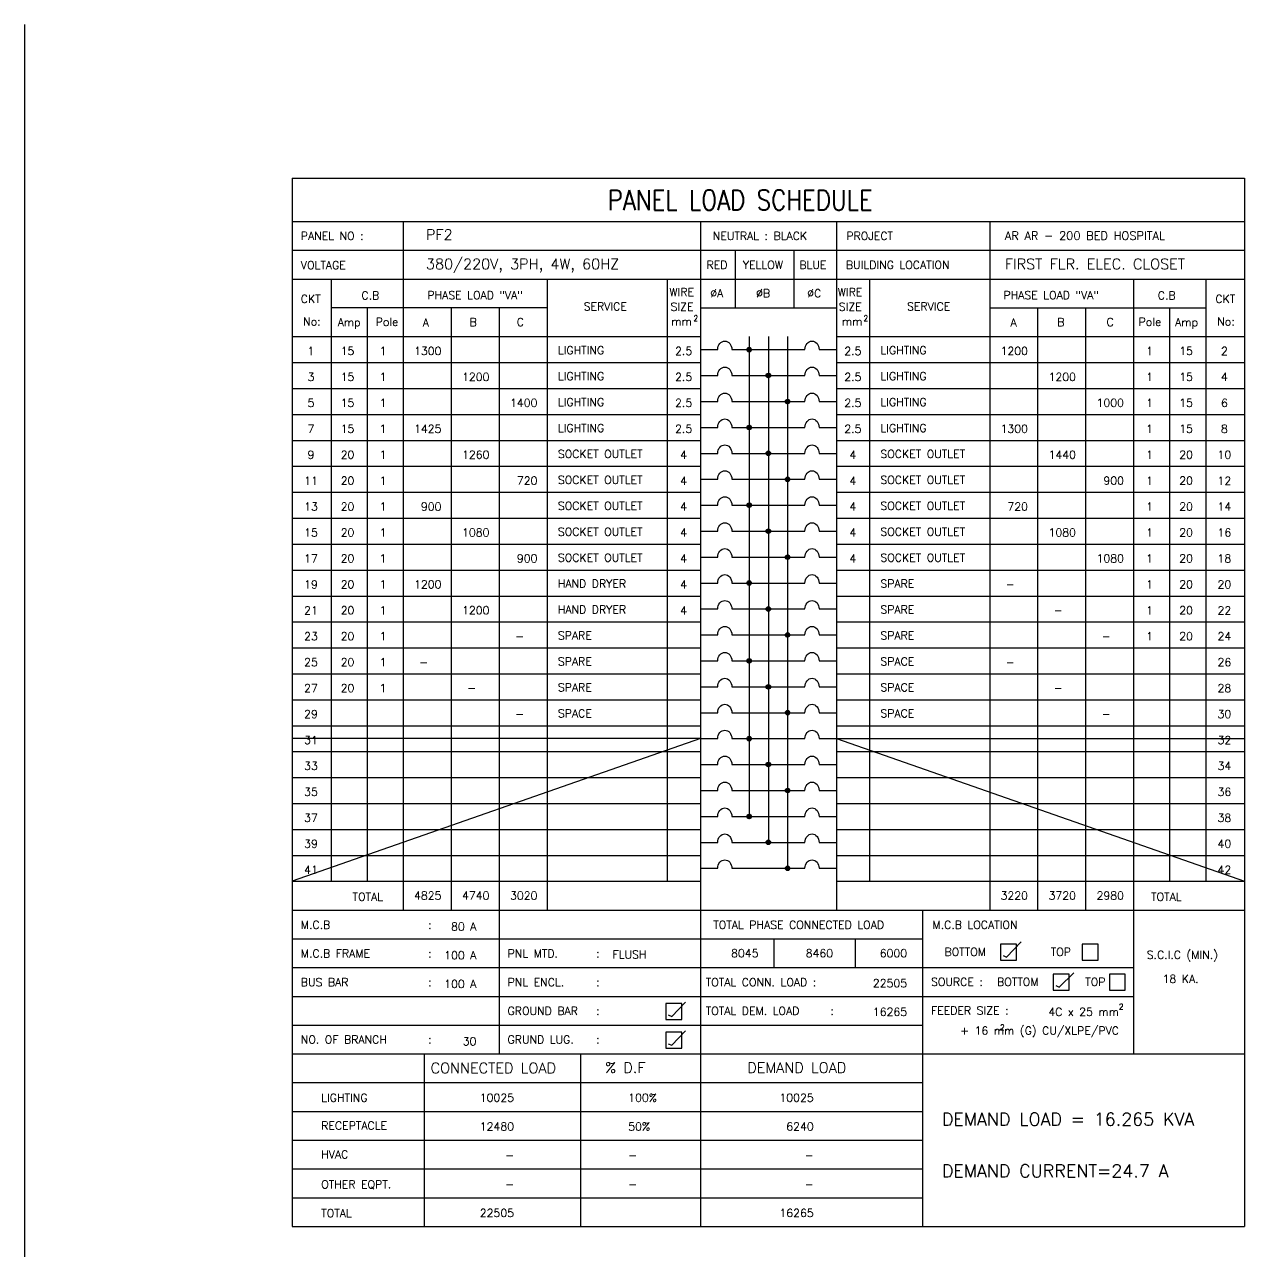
# Model space of a CAD drawing. Extents: x 5753 to 5855, y 39801 to 39885.
# Drawn here: x 5787.17 to 5813.81, y 39858 to 39884.78 of the extents above; entities that cross this region are included whole.
import ezdxf
from ezdxf.enums import TextEntityAlignment as Align

# ---------------------------------------------------------------- set-up
doc = ezdxf.new("R2010")
doc.units = 0
doc.header["$MEASUREMENT"] = 0
for name, color, linetype in [('BORDER', 4, 'CONTINUOUS'), ('E-TXT', 2, 'CONTINUOUS'), ('PANEL', 2, 'CONTINUOUS')]:
    doc.layers.add(name, color=color, linetype=linetype)
doc.styles.add('ROMANS', font='ROMANS.shx', dxfattribs={"height": 0.4})
pattern_1 = [(315, (210835.919905, 41922.999079), (0.00864749998874, 0.00864749998874), [])]
pattern_2 = [(315, (210835.919905, 41921.300938), (0.00864749998874, 0.00864749998874), [])]
pattern_3 = [(315, (210835.919905, 41919.602797), (0.00864749998874, 0.00864749998874), [])]
pattern_4 = [(315, (210835.919905, 41917.904656), (0.00864749998874, 0.00864749998874), [])]
pattern_5 = [(315, (210835.919905, 41916.206514), (0.00864749998874, 0.00864749998874), [])]
pattern_6 = [(315, (210835.919905, 41914.508373), (0.00864749998874, 0.00864749998874), [])]

msp = doc.modelspace()

# ---------------------------------------------------------------- hatches: boundary and pattern name
at = {"layer": 'PANEL', "linetype": 'Continuous'}
h = msp.add_hatch(dxfattribs=at)
h.set_pattern_fill('ANSI31', color=256, scale=0.068485, angle=406.041, style=0)
h.set_pattern_definition([(91.040959325, (210835.919905, 41922.999079), (-0.00855917542476, -0.00015552164567), [])])
h.paths.add_polyline_path([(5802.943, 39877.681, 1), (5803.041, 39877.681, 1)])
h = msp.add_hatch(dxfattribs=at)
h.set_pattern_fill('ANSI31', color=256, scale=0.097835, angle=270, style=0)
h.set_pattern_definition(pattern_1)
h.paths.add_polyline_path([(5803.363, 39877.115, 1), (5803.46, 39877.115, 1)])
h = msp.add_hatch(dxfattribs=at)
h.set_pattern_fill('ANSI31', color=256, scale=0.097835, angle=270, style=0)
h.set_pattern_definition(pattern_1)
h.paths.add_polyline_path([(5803.88, 39876.549, 1), (5803.782, 39876.549, 1)])
h = msp.add_hatch(dxfattribs=at)
h.set_pattern_fill('ANSI31', color=256, scale=0.097835, angle=270, style=0)
h.set_pattern_definition(pattern_1)
h.paths.add_polyline_path([(5803.041, 39875.983, 1), (5802.943, 39875.983, 1)])
h = msp.add_hatch(dxfattribs=at)
h.set_pattern_fill('ANSI31', color=256, scale=0.097835, angle=270, style=0)
h.set_pattern_definition(pattern_1)
h.paths.add_polyline_path([(5803.46, 39875.417, 1), (5803.363, 39875.417, 1)])
h = msp.add_hatch(dxfattribs=at)
h.set_pattern_fill('ANSI31', color=256, scale=0.097835, angle=270, style=0)
h.set_pattern_definition(pattern_1)
h.paths.add_polyline_path([(5803.88, 39874.851, 1), (5803.782, 39874.851, 1)])
h = msp.add_hatch(dxfattribs=at)
h.set_pattern_fill('ANSI31', color=256, scale=0.097835, angle=270, style=0)
h.set_pattern_definition(pattern_2)
h.paths.add_polyline_path([(5803.041, 39874.285, 1), (5802.943, 39874.285, 1)])
h = msp.add_hatch(dxfattribs=at)
h.set_pattern_fill('ANSI31', color=256, scale=0.097835, angle=270, style=0)
h.set_pattern_definition(pattern_2)
h.paths.add_polyline_path([(5803.46, 39873.718, 1), (5803.363, 39873.718, 1)])
h = msp.add_hatch(dxfattribs=at)
h.set_pattern_fill('ANSI31', color=256, scale=0.097835, angle=270, style=0)
h.set_pattern_definition(pattern_2)
h.paths.add_polyline_path([(5803.88, 39873.152, 1), (5803.782, 39873.152, 1)])
h = msp.add_hatch(dxfattribs=at)
h.set_pattern_fill('ANSI31', color=256, scale=0.097835, angle=270, style=0)
h.set_pattern_definition(pattern_3)
h.paths.add_polyline_path([(5803.041, 39872.586, 1), (5802.943, 39872.586, 1)])
h = msp.add_hatch(dxfattribs=at)
h.set_pattern_fill('ANSI31', color=256, scale=0.097835, angle=270, style=0)
h.set_pattern_definition(pattern_3)
h.paths.add_polyline_path([(5803.46, 39872.02, 1), (5803.363, 39872.02, 1)])
h = msp.add_hatch(dxfattribs=at)
h.set_pattern_fill('ANSI31', color=256, scale=0.097835, angle=270, style=0)
h.set_pattern_definition(pattern_3)
h.paths.add_polyline_path([(5803.88, 39871.454, 1), (5803.782, 39871.454, 1)])
h = msp.add_hatch(dxfattribs=at)
h.set_pattern_fill('ANSI31', color=256, scale=0.097835, angle=270, style=0)
h.set_pattern_definition(pattern_4)
h.paths.add_polyline_path([(5803.041, 39870.888, 1), (5802.943, 39870.888, 1)])
h = msp.add_hatch(dxfattribs=at)
h.set_pattern_fill('ANSI31', color=256, scale=0.097835, angle=270, style=0)
h.set_pattern_definition(pattern_4)
h.paths.add_polyline_path([(5803.46, 39870.322, 1), (5803.363, 39870.322, 1)])
h = msp.add_hatch(dxfattribs=at)
h.set_pattern_fill('ANSI31', color=256, scale=0.097835, angle=270, style=0)
h.set_pattern_definition(pattern_4)
h.paths.add_polyline_path([(5803.88, 39869.756, 1), (5803.782, 39869.756, 1)])
h = msp.add_hatch(dxfattribs=at)
h.set_pattern_fill('ANSI31', color=256, scale=0.097835, angle=270, style=0)
h.set_pattern_definition(pattern_5)
h.paths.add_polyline_path([(5803.041, 39869.19, 1), (5802.943, 39869.19, 1)])
h = msp.add_hatch(dxfattribs=at)
h.set_pattern_fill('ANSI31', color=256, scale=0.097835, angle=270, style=0)
h.set_pattern_definition(pattern_5)
h.paths.add_polyline_path([(5803.46, 39868.624, 1), (5803.363, 39868.624, 1)])
h = msp.add_hatch(dxfattribs=at)
h.set_pattern_fill('ANSI31', color=256, scale=0.097835, angle=270, style=0)
h.set_pattern_definition(pattern_5)
h.paths.add_polyline_path([(5803.88, 39868.058, 1), (5803.782, 39868.058, 1)])
h = msp.add_hatch(dxfattribs=at)
h.set_pattern_fill('ANSI31', color=256, scale=0.097835, angle=270, style=0)
h.set_pattern_definition(pattern_6)
h.paths.add_polyline_path([(5803.041, 39867.492, 1), (5802.943, 39867.492, 1)])
h = msp.add_hatch(dxfattribs=at)
h.set_pattern_fill('ANSI31', color=256, scale=0.097835, angle=270, style=0)
h.set_pattern_definition(pattern_6)
h.paths.add_polyline_path([(5803.46, 39866.926, 1), (5803.363, 39866.926, 1)])
h = msp.add_hatch(dxfattribs=at)
h.set_pattern_fill('ANSI31', color=256, scale=0.097835, angle=270, style=0)
h.set_pattern_definition(pattern_6)
h.paths.add_polyline_path([(5803.88, 39866.36, 1), (5803.782, 39866.36, 1)])

# ---------------------------------------------------------------- linework, layer by layer
at = {"layer": 'BORDER', "color": 1}
msp.add_line((5787.17, 39884.776), (5787.17, 39800.616), dxfattribs=at)
at = {"layer": 'PANEL', "color": 6}
for p, q in [((5793.016, 39881.423), (5793.016, 39858.54)), ((5793.016, 39881.423), (5813.806, 39881.423)), ((5813.806, 39881.423), (5813.806, 39858.54)), ((5793.016, 39858.54), (5813.806, 39858.54))]:
    msp.add_line(p, q, dxfattribs=at)
at = {"layer": 'PANEL', "color": 2}
for p, q in [((5793.016, 39880.48), (5813.806, 39880.48)), ((5801.926, 39880.48), (5801.926, 39865.444)), ((5804.896, 39880.48), (5804.896, 39865.444)), ((5793.016, 39879.222), (5813.806, 39879.222)), ((5801.926, 39878.59), (5804.896, 39878.59)), ((5793.016, 39865.444), (5813.806, 39865.444))]:
    msp.add_line(p, q, dxfattribs=at)
at = {"layer": 'PANEL', "color": 11}
for p, q in [((5795.436, 39880.48), (5795.436, 39865.444)), ((5808.243, 39880.48), (5808.243, 39865.444)), ((5793.863, 39879.222), (5793.863, 39866.077)), ((5798.58, 39879.222), (5798.58, 39865.444)), ((5801.201, 39879.222), (5801.201, 39866.077)), ((5805.622, 39879.222), (5805.622, 39866.077)), ((5811.387, 39879.222), (5811.387, 39862.313)), ((5812.96, 39879.222), (5812.96, 39866.077)), ((5798.58, 39878.593), (5793.863, 39878.593)), ((5794.649, 39878.593), (5794.649, 39866.077)), ((5796.484, 39878.593), (5796.484, 39865.444)), ((5797.532, 39878.593), (5797.532, 39862.313)), ((5808.243, 39878.593), (5812.96, 39878.593)), ((5809.291, 39878.593), (5809.291, 39865.444)), ((5810.339, 39878.593), (5810.339, 39865.444)), ((5812.173, 39878.593), (5812.173, 39866.077)), ((5793.016, 39877.964), (5801.926, 39877.964)), ((5804.896, 39877.964), (5813.806, 39877.964)), ((5793.016, 39877.398), (5801.926, 39877.398)), ((5804.896, 39877.398), (5813.806, 39877.398)), ((5793.016, 39876.832), (5801.926, 39876.832)), ((5804.896, 39876.832), (5813.806, 39876.832)), ((5793.016, 39876.266), (5801.926, 39876.266)), ((5804.896, 39876.266), (5813.806, 39876.266)), ((5793.016, 39875.7), (5801.926, 39875.7)), ((5804.896, 39875.7), (5813.806, 39875.7)), ((5793.016, 39875.134), (5801.926, 39875.134)), ((5804.896, 39875.134), (5813.806, 39875.134)), ((5793.016, 39874.568), (5801.926, 39874.568)), ((5804.896, 39874.568), (5813.806, 39874.568)), ((5793.016, 39874.001), (5801.926, 39874.001)), ((5804.896, 39874.001), (5813.806, 39874.001)), ((5793.016, 39873.435), (5801.926, 39873.435)), ((5804.896, 39873.435), (5813.806, 39873.435)), ((5793.016, 39872.869), (5801.926, 39872.869)), ((5804.896, 39872.869), (5813.806, 39872.869)), ((5793.016, 39872.303), (5801.926, 39872.303)), ((5804.896, 39872.303), (5813.806, 39872.303)), ((5793.016, 39871.737), (5801.926, 39871.737)), ((5804.896, 39871.737), (5813.806, 39871.737)), ((5793.016, 39871.171), (5801.926, 39871.171)), ((5804.896, 39871.171), (5813.806, 39871.171)), ((5793.016, 39870.605), (5801.926, 39870.605)), ((5804.896, 39870.605), (5813.806, 39870.605)), ((5793.016, 39870.039), (5801.926, 39870.039)), ((5804.896, 39870.039), (5813.806, 39870.039)), ((5793.016, 39869.473), (5801.926, 39869.473)), ((5804.896, 39869.473), (5813.806, 39869.473)), ((5793.016, 39868.907), (5801.926, 39868.907)), ((5804.896, 39868.907), (5813.806, 39868.907)), ((5793.016, 39868.341), (5801.926, 39868.341)), ((5804.896, 39868.341), (5813.806, 39868.341)), ((5793.016, 39867.775), (5801.926, 39867.775)), ((5804.896, 39867.775), (5813.806, 39867.775)), ((5793.016, 39867.209), (5801.926, 39867.209)), ((5804.896, 39867.209), (5813.806, 39867.209)), ((5793.016, 39866.643), (5801.926, 39866.643)), ((5804.896, 39866.643), (5813.806, 39866.643)), ((5793.016, 39866.077), (5801.926, 39866.077)), ((5804.896, 39866.077), (5813.806, 39866.077)), ((5801.926, 39865.444), (5801.926, 39858.54)), ((5806.778, 39865.444), (5806.778, 39862.313)), ((5793.016, 39864.818), (5806.778, 39864.818)), ((5803.533, 39864.818), (5803.533, 39864.192)), ((5805.303, 39864.818), (5805.303, 39864.192)), ((5793.016, 39864.192), (5811.387, 39864.192)), ((5793.016, 39863.565), (5811.387, 39863.565)), ((5793.016, 39862.939), (5806.778, 39862.939)), ((5793.016, 39862.313), (5813.806, 39862.313)), ((5795.898, 39862.313), (5795.898, 39858.54)), ((5799.306, 39862.313), (5799.306, 39858.54)), ((5806.778, 39862.313), (5806.778, 39858.54)), ((5793.016, 39861.684), (5806.778, 39861.684)), ((5793.016, 39861.055), (5806.778, 39861.055)), ((5793.016, 39860.426), (5806.778, 39860.426)), ((5793.016, 39859.798), (5806.778, 39859.798)), ((5793.016, 39859.169), (5806.778, 39859.169))]:
    msp.add_line(p, q, dxfattribs=at)
at = {"layer": 'PANEL'}
for p, q in [((5793.016, 39879.853), (5813.806, 39879.853)), ((5802.697, 39878.59), (5802.697, 39879.853)), ((5803.972, 39878.59), (5803.972, 39879.853)), ((5802.992, 39877.964), (5802.992, 39867.492)), ((5803.411, 39877.964), (5803.411, 39866.926)), ((5803.831, 39877.964), (5803.831, 39866.36)), ((5801.926, 39877.681), (5802.305, 39877.681)), ((5802.613, 39877.681), (5804.21, 39877.681)), ((5804.518, 39877.681), (5804.896, 39877.681)), ((5801.926, 39877.115), (5802.305, 39877.115)), ((5802.613, 39877.115), (5804.21, 39877.115)), ((5804.518, 39877.115), (5804.896, 39877.115)), ((5801.926, 39876.549), (5802.305, 39876.549)), ((5802.613, 39876.549), (5804.21, 39876.549)), ((5804.518, 39876.549), (5804.896, 39876.549)), ((5801.926, 39875.983), (5802.305, 39875.983)), ((5802.613, 39875.983), (5804.21, 39875.983)), ((5804.518, 39875.983), (5804.896, 39875.983)), ((5801.926, 39875.417), (5802.305, 39875.417)), ((5802.613, 39875.417), (5804.21, 39875.417)), ((5804.518, 39875.417), (5804.896, 39875.417)), ((5801.926, 39874.851), (5802.305, 39874.851)), ((5802.613, 39874.851), (5804.21, 39874.851)), ((5804.518, 39874.851), (5804.896, 39874.851)), ((5801.926, 39874.285), (5802.305, 39874.285)), ((5802.613, 39874.285), (5804.21, 39874.285)), ((5804.518, 39874.285), (5804.896, 39874.285)), ((5801.926, 39873.718), (5802.305, 39873.718)), ((5802.613, 39873.718), (5804.21, 39873.718)), ((5804.518, 39873.718), (5804.896, 39873.718)), ((5801.926, 39873.152), (5802.305, 39873.152)), ((5802.613, 39873.152), (5804.21, 39873.152)), ((5804.518, 39873.152), (5804.896, 39873.152)), ((5801.926, 39872.586), (5802.305, 39872.586)), ((5802.613, 39872.586), (5804.21, 39872.586)), ((5804.518, 39872.586), (5804.896, 39872.586)), ((5801.926, 39872.02), (5802.305, 39872.02)), ((5802.613, 39872.02), (5804.21, 39872.02)), ((5804.518, 39872.02), (5804.896, 39872.02)), ((5801.926, 39871.454), (5802.305, 39871.454)), ((5802.613, 39871.454), (5804.21, 39871.454)), ((5804.518, 39871.454), (5804.896, 39871.454)), ((5801.926, 39870.888), (5802.305, 39870.888)), ((5802.613, 39870.888), (5804.21, 39870.888)), ((5804.518, 39870.888), (5804.896, 39870.888)), ((5801.926, 39870.322), (5802.305, 39870.322)), ((5802.613, 39870.322), (5804.21, 39870.322)), ((5804.518, 39870.322), (5804.896, 39870.322)), ((5801.926, 39869.756), (5802.305, 39869.756)), ((5802.613, 39869.756), (5804.21, 39869.756)), ((5804.518, 39869.756), (5804.896, 39869.756)), ((5801.926, 39869.19), (5802.305, 39869.19)), ((5802.613, 39869.19), (5804.21, 39869.19)), ((5804.518, 39869.19), (5804.896, 39869.19)), ((5801.926, 39868.624), (5802.305, 39868.624)), ((5802.613, 39868.624), (5804.21, 39868.624)), ((5804.518, 39868.624), (5804.896, 39868.624)), ((5801.926, 39868.058), (5802.305, 39868.058)), ((5802.613, 39868.058), (5804.21, 39868.058)), ((5804.518, 39868.058), (5804.896, 39868.058)), ((5801.926, 39867.492), (5802.305, 39867.492)), ((5802.613, 39867.492), (5804.21, 39867.492)), ((5804.518, 39867.492), (5804.896, 39867.492)), ((5801.926, 39866.926), (5802.305, 39866.926)), ((5802.613, 39866.926), (5804.21, 39866.926)), ((5804.518, 39866.926), (5804.896, 39866.926)), ((5801.926, 39866.36), (5802.305, 39866.36)), ((5802.613, 39866.36), (5804.21, 39866.36)), ((5804.518, 39866.36), (5804.896, 39866.36)), ((5808.614, 39864.424), (5808.933, 39864.757)), ((5808.539, 39864.454), (5808.614, 39864.424)), ((5809.762, 39863.769), (5810.08, 39864.081)), ((5809.686, 39863.799), (5809.762, 39863.769)), ((5801.302, 39863.128), (5801.6, 39863.441)), ((5801.226, 39863.159), (5801.302, 39863.128)), ((5801.302, 39862.501), (5801.6, 39862.813)), ((5801.226, 39862.531), (5801.302, 39862.501))]:
    msp.add_line(p, q, dxfattribs=at)
at = {"layer": 'PANEL', "color": 7}
for p, q in [((5801.926, 39869.19), (5793.016, 39866.077)), ((5801.926, 39869.19), (5793.016, 39869.19)), ((5804.896, 39869.19), (5813.806, 39866.077)), ((5804.896, 39869.19), (5813.806, 39869.19))]:
    msp.add_line(p, q, dxfattribs=at)
at = {"layer": 'PANEL', "color": 11}
for points in [[(5808.831, 39864.707), (5808.482, 39864.707), (5808.482, 39864.358), (5808.831, 39864.358)], [(5810.615, 39864.707), (5810.266, 39864.707), (5810.266, 39864.358), (5810.615, 39864.358)], [(5809.978, 39864.052), (5809.629, 39864.052), (5809.629, 39863.703), (5809.978, 39863.703)], [(5811.205, 39864.052), (5810.856, 39864.052), (5810.856, 39863.703), (5811.205, 39863.703)], [(5801.518, 39863.412), (5801.169, 39863.412), (5801.169, 39863.062), (5801.518, 39863.062)], [(5801.518, 39862.784), (5801.169, 39862.784), (5801.169, 39862.435), (5801.518, 39862.435)]]:
    msp.add_lwpolyline(points, close=True, dxfattribs=at)
at = {"layer": 'PANEL'}
for centre in [(5802.992, 39877.681), (5803.411, 39877.115), (5803.831, 39876.549), (5802.992, 39875.983), (5803.411, 39875.417), (5803.831, 39874.851), (5802.992, 39874.285), (5803.411, 39873.718), (5803.831, 39873.152), (5802.992, 39872.586), (5803.411, 39872.02), (5803.831, 39871.454), (5802.992, 39870.888), (5803.411, 39870.322), (5803.831, 39869.756), (5802.992, 39869.19), (5803.411, 39868.624), (5803.831, 39868.058), (5802.992, 39867.492), (5803.411, 39866.926), (5803.831, 39866.36)]:
    msp.add_circle(centre, 0.0489, dxfattribs=at)
at = {"layer": 'PANEL', "extrusion": (0, 0, -1)}
for centre in [(5802.459, 39877.681), (5804.364, 39877.681), (5802.459, 39877.115), (5804.364, 39877.115), (5802.459, 39876.549), (5804.364, 39876.549), (5802.459, 39875.983), (5804.364, 39875.983), (5802.459, 39875.417), (5804.364, 39875.417), (5802.459, 39874.851), (5804.364, 39874.851), (5802.459, 39874.285), (5804.364, 39874.285), (5802.459, 39873.718), (5804.364, 39873.718), (5802.459, 39873.152), (5804.364, 39873.152), (5802.459, 39872.586), (5804.364, 39872.586), (5802.459, 39872.02), (5804.364, 39872.02), (5802.459, 39871.454), (5804.364, 39871.454), (5802.459, 39870.888), (5804.364, 39870.888), (5802.459, 39870.322), (5804.364, 39870.322), (5802.459, 39869.756), (5804.364, 39869.756), (5802.459, 39869.19), (5804.364, 39869.19), (5802.459, 39868.624), (5804.364, 39868.624), (5802.459, 39868.058), (5804.364, 39868.058), (5802.459, 39867.492), (5804.364, 39867.492), (5802.459, 39866.926), (5804.364, 39866.926), (5802.459, 39866.36), (5804.364, 39866.36)]:
    msp.add_ellipse(centre, major_axis=(0, 0.185), ratio=0.833333, start_param=-1.570796, end_param=1.570796, dxfattribs=at)

# ---------------------------------------------------------------- texts
at = {"layer": 'E-TXT', "style": 'ROMANS'}
for s, height, p in [('PF2', 0.2306, (5795.934, 39880.075)), ('AR AR - 200 BED HOSPITAL', 0.18169, (5808.575, 39880.077)), ('380/220V, 3PH, 4W, 60HZ', 0.23061, (5795.934, 39879.435)), ('FIRST FLR. ELEC. CLOSET', 0.23061, (5808.575, 39879.435)), ('15', 0.1747, (5794.072, 39877.564)), ('15', 0.1747, (5812.382, 39877.564)), ('15', 0.1747, (5794.072, 39876.998)), ('15', 0.1747, (5812.382, 39876.998)), ('15', 0.1747, (5794.072, 39876.432)), ('15', 0.1747, (5812.382, 39876.432)), ('15', 0.1747, (5794.072, 39875.866)), ('15', 0.1747, (5812.382, 39875.866)), ('20', 0.1747, (5794.072, 39875.3)), ('20', 0.1747, (5812.382, 39875.3)), ('20', 0.1747, (5794.072, 39874.734)), ('20', 0.1747, (5812.382, 39874.734)), ('20', 0.1747, (5794.072, 39874.168)), ('20', 0.1747, (5812.382, 39874.168)), ('20', 0.1747, (5794.072, 39873.602)), ('20', 0.1747, (5812.382, 39873.602)), ('20', 0.1747, (5794.072, 39873.036)), ('20', 0.1747, (5812.382, 39873.036)), ('20', 0.1747, (5794.072, 39872.47)), ('20', 0.1747, (5812.382, 39872.47)), ('20', 0.1747, (5794.072, 39871.904)), ('20', 0.1747, (5812.382, 39871.904)), ('20', 0.1747, (5794.072, 39871.338)), ('20', 0.1747, (5812.382, 39871.338)), ('20', 0.1747, (5794.072, 39870.772)), ('20', 0.1747, (5794.072, 39870.206))]:
    msp.add_text(s, height=height, dxfattribs=at).set_placement(p)
for s, height, p in [('1', 0.175, (5794.997, 39877.651)), ('2.5', 0.1747, (5801.56, 39877.651)), ('2.5', 0.1747, (5805.256, 39877.651)), ('1', 0.175, (5811.735, 39877.651)), ('1', 0.175, (5794.997, 39877.084)), ('2.5', 0.1747, (5801.56, 39877.084)), ('2.5', 0.1747, (5805.256, 39877.084)), ('1', 0.175, (5811.735, 39877.084)), ('1', 0.175, (5794.997, 39876.518)), ('2.5', 0.1747, (5801.56, 39876.518)), ('2.5', 0.1747, (5805.256, 39876.518)), ('1', 0.175, (5811.735, 39876.518)), ('1', 0.175, (5794.997, 39875.952)), ('2.5', 0.1747, (5801.56, 39875.952)), ('2.5', 0.1747, (5805.256, 39875.952)), ('1', 0.175, (5811.735, 39875.952)), ('1', 0.175, (5794.997, 39875.386)), ('4', 0.175, (5801.56, 39875.386)), ('4', 0.175, (5805.256, 39875.386)), ('1', 0.175, (5811.735, 39875.386)), ('1', 0.175, (5794.997, 39874.82)), ('4', 0.175, (5801.56, 39874.82)), ('4', 0.175, (5805.256, 39874.82)), ('1', 0.175, (5811.735, 39874.82)), ('1', 0.175, (5794.997, 39874.254)), ('4', 0.175, (5801.56, 39874.254)), ('4', 0.175, (5805.256, 39874.254)), ('1', 0.175, (5811.735, 39874.254)), ('1', 0.175, (5794.997, 39873.688)), ('4', 0.175, (5801.56, 39873.688)), ('4', 0.175, (5805.256, 39873.688)), ('1', 0.175, (5811.735, 39873.688)), ('1', 0.175, (5794.997, 39873.122)), ('4', 0.175, (5801.56, 39873.122)), ('4', 0.175, (5805.256, 39873.122)), ('1', 0.175, (5811.735, 39873.122)), ('1', 0.175, (5794.997, 39872.556)), ('4', 0.175, (5801.56, 39872.556)), ('1', 0.175, (5811.735, 39872.556)), ('1', 0.175, (5794.997, 39871.99)), ('4', 0.175, (5801.56, 39871.99)), ('1', 0.175, (5811.735, 39871.99)), ('1', 0.175, (5794.997, 39871.424)), ('1', 0.175, (5811.735, 39871.424)), ('1', 0.175, (5794.997, 39870.858)), ('1', 0.175, (5794.997, 39870.292))]:
    msp.add_text(s, height=height, dxfattribs=at).set_placement(p, align=Align.MIDDLE)
for s, height, p in [('1300', 0.1747, (5796.273, 39877.564)), ('1200', 0.1747, (5809.08, 39877.564)), ('1200', 0.1747, (5797.321, 39876.998)), ('1200', 0.1747, (5810.128, 39876.998)), ('1400', 0.1747, (5798.369, 39876.432)), ('1000', 0.1747, (5811.176, 39876.432)), ('1425', 0.1747, (5796.273, 39875.866)), ('1300', 0.1747, (5809.08, 39875.866)), ('1260', 0.1747, (5797.321, 39875.3)), ('1440', 0.1747, (5810.128, 39875.3)), ('720', 0.1747, (5798.369, 39874.734)), ('900', 0.1747, (5811.176, 39874.734)), ('900', 0.1747, (5796.273, 39874.168)), ('720', 0.1747, (5809.08, 39874.168)), ('1080', 0.1747, (5797.321, 39873.602)), ('1080', 0.1747, (5810.128, 39873.602)), ('900', 0.1747, (5798.369, 39873.036)), ('1080', 0.1747, (5811.176, 39873.036)), ('1200', 0.1747, (5796.273, 39872.47)), ('-', 0.175, (5808.788, 39872.47)), ('1200', 0.1747, (5797.321, 39871.904)), ('-', 0.175, (5809.836, 39871.904)), ('-', 0.175, (5798.077, 39871.338)), ('-', 0.175, (5810.884, 39871.338)), ('-', 0.175, (5795.981, 39870.772)), ('-', 0.175, (5808.788, 39870.772)), ('-', 0.175, (5797.029, 39870.206)), ('-', 0.175, (5809.836, 39870.206)), ('-', 0.175, (5798.077, 39869.64)), ('-', 0.175, (5810.884, 39869.64)), ('4825', 0.1747, (5796.273, 39865.677)), ('4740', 0.1747, (5797.321, 39865.677)), ('3020', 0.1747, (5798.369, 39865.677)), ('3220', 0.1747, (5809.08, 39865.677)), ('3720', 0.1747, (5810.128, 39865.677)), ('2980', 0.1747, (5811.176, 39865.677)), ('80 A', 0.1747, (5797.036, 39865)), ('100 A', 0.1747, (5797.036, 39864.374)), ('FLUSH', 0.1747, (5800.75, 39864.392)), ('8045', 0.1747, (5803.196, 39864.418)), ('8460', 0.1747, (5804.825, 39864.418)), ('6000', 0.1747, (5806.441, 39864.418)), ('100 A', 0.1747, (5797.036, 39863.748)), ('22505', 0.1747, (5806.441, 39863.765)), ('2', 0.122, (5811.167, 39863.278)), ('16265', 0.1747, (5806.441, 39863.139)), ('4C x 25 mm', 0.1747, (5811.066, 39863.139)), ('+ 16 mm (G) CU/XLPE/PVC', 0.17471, (5811.066, 39862.73)), ('2', 0.122, (5808.571, 39862.826)), ('30', 0.1747, (5797.036, 39862.496)), ('10025', 0.1747, (5797.858, 39861.266)), ('10025', 0.1747, (5804.401, 39861.266)), ('12480', 0.1747, (5797.858, 39860.637)), ('6240', 0.1747, (5804.401, 39860.637)), ('-', 0.175, (5797.858, 39860.008)), ('-', 0.175, (5804.401, 39860.008)), ('-', 0.175, (5797.858, 39859.379)), ('-', 0.175, (5804.401, 39859.379)), ('22505', 0.1747, (5797.858, 39858.75)), ('16265', 0.1747, (5804.401, 39858.75))]:
    msp.add_text(s, height=height, dxfattribs=at).set_placement(p, align=Align.RIGHT)
at = {"layer": 'PANEL', "color": 6, "style": 'ROMANS', "width": 0.833333}
msp.add_text('PANEL LOAD SCHEDULE', height=0.44026, dxfattribs=at).set_placement((5799.902, 39880.724))
at = {"layer": 'PANEL', "style": 'ROMANS'}
for s, height, p in [('PANEL NO :', 0.1747, (5793.202, 39880.075)), ('NEUTRAL : BLACK', 0.17471, (5802.198, 39880.075)), ('PROJECT', 0.1747, (5805.114, 39880.075)), ('VOLTAGE', 0.1747, (5793.202, 39879.437)), ('RED', 0.1747, (5802.061, 39879.442)), ('YELLOW', 0.1747, (5802.855, 39879.442)), ('BLUE', 0.1747, (5804.088, 39879.442)), ('BUILDING LOCATION', 0.17471, (5805.105, 39879.442)), ('C.B', 0.1747, (5794.526, 39878.776)), ('PHASE LOAD "VA"', 0.17471, (5795.966, 39878.782)), ('WIRE', 0.1747, (5801.25, 39878.851)), ('%%CA', 0.1747, (5802.142, 39878.823)), ('%%CB', 0.1747, (5803.142, 39878.823)), ('%%CC', 0.1747, (5804.258, 39878.823)), ('WIRE', 0.1747, (5804.924, 39878.851)), ('PHASE LOAD "VA"', 0.17471, (5808.545, 39878.782)), ('C.B', 0.1747, (5811.914, 39878.776)), ('CKT', 0.1747, (5793.202, 39878.7)), ('SERVICE', 0.1747, (5799.378, 39878.536)), ('SIZE', 0.1747, (5801.275, 39878.53)), ('SIZE', 0.1747, (5804.949, 39878.53)), ('SERVICE', 0.1747, (5806.439, 39878.536)), ('CKT', 0.1747, (5813.172, 39878.7)), ('No:', 0.1747, (5793.253, 39878.208)), ('Amp', 0.1747, (5794.007, 39878.193)), ('Pole', 0.1747, (5794.837, 39878.2)), ('B', 0.175, (5796.888, 39878.193)), ('C', 0.175, (5797.915, 39878.195)), ('B', 0.175, (5809.717, 39878.193)), ('C', 0.175, (5810.795, 39878.195)), ('Pole', 0.1747, (5811.495, 39878.2)), ('Amp', 0.1747, (5812.292, 39878.193)), ('No:', 0.1747, (5813.212, 39878.208)), ('A', 0.175, (5795.863, 39878.185)), ('mm', 0.1747, (5801.291, 39878.21)), ('mm', 0.1747, (5805.016, 39878.21)), ('A', 0.175, (5808.699, 39878.185)), ('LIGHTING', 0.1747, (5798.815, 39877.58)), ('LIGHTING', 0.1747, (5805.857, 39877.58)), ('LIGHTING', 0.1747, (5798.815, 39877.014)), ('LIGHTING', 0.1747, (5805.857, 39877.014)), ('LIGHTING', 0.1747, (5798.815, 39876.448)), ('LIGHTING', 0.1747, (5805.857, 39876.448)), ('LIGHTING', 0.1747, (5798.815, 39875.882)), ('LIGHTING', 0.1747, (5805.857, 39875.882)), ('SOCKET OUTLET', 0.17471, (5798.815, 39875.316)), ('SOCKET OUTLET', 0.17471, (5805.857, 39875.316)), ('SOCKET OUTLET', 0.17471, (5798.815, 39874.75)), ('SOCKET OUTLET', 0.17471, (5805.857, 39874.75)), ('SOCKET OUTLET', 0.17471, (5798.815, 39874.184)), ('SOCKET OUTLET', 0.17471, (5805.857, 39874.184)), ('SOCKET OUTLET', 0.17471, (5798.815, 39873.618)), ('SOCKET OUTLET', 0.17471, (5805.857, 39873.618)), ('SOCKET OUTLET', 0.17471, (5798.815, 39873.052)), ('SOCKET OUTLET', 0.17471, (5805.857, 39873.052)), ('HAND DRYER', 0.1747, (5798.815, 39872.486)), ('SPARE', 0.1747, (5805.857, 39872.486)), ('HAND DRYER', 0.1747, (5798.815, 39871.92)), ('SPARE', 0.1747, (5805.857, 39871.92)), ('SPARE', 0.1747, (5798.815, 39871.354)), ('SPARE', 0.1747, (5805.857, 39871.354)), ('SPARE', 0.1747, (5798.815, 39870.788)), ('SPACE', 0.1747, (5805.857, 39870.788)), ('SPARE', 0.1747, (5798.815, 39870.222)), ('SPACE', 0.1747, (5805.857, 39870.222)), ('SPACE', 0.1747, (5798.815, 39869.655)), ('SPACE', 0.1747, (5805.857, 39869.655)), ('TOTAL', 0.1747, (5794.331, 39865.651)), ('TOTAL', 0.1747, (5811.768, 39865.651)), ('M.C.B', 0.1747, (5793.202, 39865.039)), (':', 0.175, (5795.983, 39865.039)), ('TOTAL PHASE CONNECTED LOAD', 0.17471, (5802.208, 39865.039)), ('M.C.B LOCATION', 0.17471, (5806.994, 39865.039)), ('M.C.B FRAME', 0.17471, (5793.202, 39864.413)), (':', 0.175, (5795.983, 39864.413)), ('PNL MTD.', 0.1747, (5797.717, 39864.413)), (':', 0.175, (5799.651, 39864.413)), ('BOTTOM', 0.1747, (5807.257, 39864.449)), ('TOP', 0.1747, (5809.576, 39864.449)), ('S.C.I.C (MIN.)', 0.17471, (5811.672, 39864.384)), ('BUS BAR', 0.1747, (5793.202, 39863.787)), (':', 0.175, (5795.983, 39863.787)), ('PNL ENCL.', 0.1747, (5797.717, 39863.787)), (':', 0.175, (5799.651, 39863.787)), ('TOTAL CONN. LOAD :', 0.17471, (5802.044, 39863.787)), ('SOURCE :', 0.1747, (5806.962, 39863.794)), ('BOTTOM', 0.1747, (5808.404, 39863.794)), ('TOP', 0.1747, (5810.33, 39863.794)), ('18 KA.', 0.1747, (5812.019, 39863.86)), ('GROUND BAR', 0.1747, (5797.717, 39863.161)), (':', 0.175, (5799.651, 39863.161)), ('TOTAL DEM. LOAD ', 0.17471, (5802.044, 39863.161)), (':', 0.175, (5804.765, 39863.161)), ('FEEDER SIZE :', 0.17471, (5806.962, 39863.168)), ('NO. OF BRANCH', 0.17471, (5793.202, 39862.535)), (':', 0.175, (5795.983, 39862.535)), ('GRUND LUG.', 0.1747, (5797.717, 39862.535)), (':', 0.175, (5799.651, 39862.535)), ('CONNECTED LOAD', 0.23061, (5796.037, 39861.887)), ('% D.F', 0.2306, (5799.848, 39861.893)), ('DEMAND LOAD', 0.23061, (5802.949, 39861.893)), ('LIGHTING', 0.1747, (5793.648, 39861.265)), ('100%', 0.1747, (5800.351, 39861.265)), ('DEMAND LOAD = 16.265 KVA', 0.27953, (5807.198, 39860.744)), ('RECEPTACLE', 0.1747, (5793.648, 39860.657)), ('50%', 0.1747, (5800.351, 39860.636)), ('HVAC', 0.1747, (5793.648, 39860.028)), ('-', 0.175, (5800.351, 39860.007)), ('DEMAND CURRENT=24.7 A', 0.27953, (5807.198, 39859.616)), ('OTHER EQPT.', 0.17471, (5793.648, 39859.375)), ('-', 0.175, (5800.351, 39859.378)), ('TOTAL', 0.1747, (5793.648, 39858.746))]:
    msp.add_text(s, height=height, dxfattribs=at).set_placement(p)
at = {"layer": 'PANEL', "style": 'ROMANS', "width": 0.833333}
for p in [(5801.779, 39878.299), (5805.492, 39878.299)]:
    msp.add_text('2', height=0.132, dxfattribs=at).set_placement(p)
at = {"layer": 'PANEL', "style": 'ROMANS'}
for s, height, p in [('1', 0.175, (5793.424, 39877.651)), ('2', 0.175, (5813.368, 39877.651)), ('3', 0.175, (5793.424, 39877.084)), ('4', 0.175, (5813.368, 39877.084)), ('5', 0.175, (5793.424, 39876.518)), ('6', 0.175, (5813.368, 39876.518)), ('7', 0.175, (5793.424, 39875.952)), ('8', 0.175, (5813.368, 39875.952)), ('9', 0.175, (5793.424, 39875.386)), ('10', 0.1747, (5813.368, 39875.386)), ('11', 0.1747, (5793.424, 39874.82)), ('12', 0.1747, (5813.368, 39874.82)), ('13', 0.1747, (5793.424, 39874.254)), ('14', 0.1747, (5813.368, 39874.254)), ('15', 0.1747, (5793.424, 39873.688)), ('16', 0.1747, (5813.368, 39873.688)), ('17', 0.1747, (5793.424, 39873.122)), ('18', 0.1747, (5813.368, 39873.122)), ('19', 0.1747, (5793.424, 39872.556)), ('20', 0.1747, (5813.368, 39872.556)), ('21', 0.1747, (5793.424, 39871.99)), ('22', 0.1747, (5813.368, 39871.99)), ('23', 0.1747, (5793.424, 39871.424)), ('24', 0.1747, (5813.368, 39871.424)), ('25', 0.1747, (5793.424, 39870.858)), ('26', 0.1747, (5813.368, 39870.858)), ('27', 0.1747, (5793.424, 39870.292)), ('28', 0.1747, (5813.368, 39870.292)), ('29', 0.1747, (5793.424, 39869.726)), ('30', 0.1747, (5813.368, 39869.726)), ('31', 0.1747, (5793.424, 39869.16)), ('32', 0.1747, (5813.368, 39869.16)), ('33', 0.1747, (5793.424, 39868.594)), ('34', 0.1747, (5813.368, 39868.594)), ('35', 0.1747, (5793.424, 39868.028)), ('36', 0.1747, (5813.368, 39868.028)), ('37', 0.1747, (5793.424, 39867.462)), ('38', 0.1747, (5813.368, 39867.462)), ('39', 0.1747, (5793.424, 39866.896)), ('40', 0.1747, (5813.368, 39866.896)), ('41', 0.1747, (5793.424, 39866.33)), ('42', 0.1747, (5813.368, 39866.33))]:
    msp.add_text(s, height=height, dxfattribs=at).set_placement(p, align=Align.MIDDLE)

doc.saveas('drawing.dxf')
